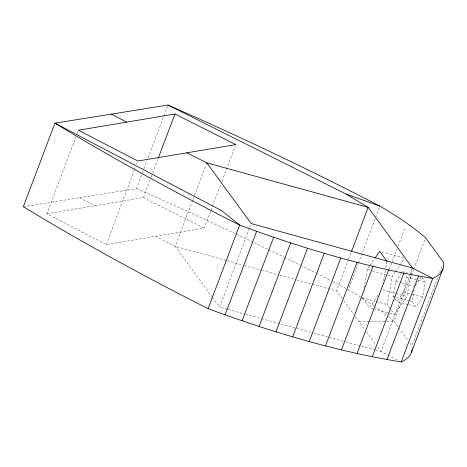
<?xml version="1.0" encoding="UTF-8"?>
<svg xmlns="http://www.w3.org/2000/svg" width="467" height="467" viewBox="0 0 467 467"><rect width="100%" height="100%" fill="white"/><g stroke="black" fill="none" stroke-linecap="round" stroke-linejoin="round"><path stroke-width="0.35" stroke-dasharray="2.33 1.75" d="M363.968 287.812L367.278 269.512L369.677 265.997M383.425 281.064L385.333 270.504M385.847 267.69L386.863 262.057M390.068 308.465L387.225 304.577L392.321 276.423L395.123 272.325M393.932 297.286L393.156 296.224L395.864 281.268L401.678 272.757M407.895 304.531L397.038 301.536L403.628 291.893L406.337 276.937L404.393 274.281M373.664 308.815L394.539 314.577L406.944 296.422L412.034 268.268M421.841 277.398L425.332 282.179L422.629 297.135L416.039 306.778L412.157 301.466L414.217 290.071M210.658 211.189L204.242 228.17L106.248 244.574L46.898 213.763L75.899 137.012M77.183 133.615L78.468 130.217M106.248 244.574L134.227 170.537M134.484 169.854L135.512 167.139M136.539 164.425L137.567 161.705M23.35 206.706L136.422 188.586L143.608 169.568M143.865 168.891L146.942 160.741M147.969 158.021L167.992 105.04M46.898 213.763L143.381 197.564L150.823 177.863M151.08 177.186L152.365 173.788M152.621 173.111L158.009 158.844M192.673 200.185L175.218 246.372L211.93 296.586M192.929 199.508L194.214 196.111M194.47 195.428L206.788 162.825M210.915 210.512L220.926 184.021M221.953 181.301L235.298 145.978M227.33 309.224L219.613 307.093L249.384 228.299M249.641 227.622L251.182 223.547M342.153 298.512L336.608 290.923L348.411 259.681M348.668 258.998L351.237 252.209M360.506 297.041A202.824 49.753 20.7 0 0 348.353 289.68L358.107 263.867M358.364 263.19L375.305 218.358M375.561 217.68L379.414 207.488M389.326 269.307L397.032 248.929M398.053 246.214L405.239 227.195M410.259 274.211L380.996 351.645L387.312 354.867M410.516 273.528L412.565 268.093M411.193 275.828L393.996 321.337L398.263 327.174M411.45 275.151L413.505 269.716M413.762 269.039L425.309 238.474M412.081 348.721A202.824 49.753 20.7 0 0 411.923 345.854L438.099 276.575M439.64 272.5L442.465 265.028M370.08 265.414L374.878 258.385M372.97 308.623L369.49 307.665L378.293 294.782M395.52 271.741L399.524 265.881M399.921 265.297L404.323 258.858M415.251 285.944L421.065 277.433M358.802 321.284L369.578 321.302M370.296 321.302L393.996 321.337A202.824 49.753 20.7 0 0 387.931 316.287M381.767 251.935L404.031 258.076M402.449 271.625L407.878 273.119M406.337 276.937L425.332 282.179M367.278 269.512L371.452 270.662M372.146 270.854L392.321 276.423M395.864 281.268L400.61 282.576M401.287 282.768L414.859 286.51M403.628 291.893L411.771 294.14M412.449 294.327L422.629 297.135M382.59 289.703L395.117 293.159M395.812 293.352L406.944 296.422M393.156 296.224L395.193 296.784M395.87 296.971L409.442 300.719M410.119 300.906L412.157 301.466M408.572 304.717L416.039 306.778M362.182 297.666L375.398 301.314M376.098 301.507L387.225 304.577M226.442 260.516L175.218 246.372L155.534 236.325M227.143 260.709L243.984 265.355M244.685 265.548L261.526 270.2M262.226 270.393L276.966 274.462M279.768 275.232L295.909 279.692M296.609 279.885L336.608 290.923M228.03 309.417L244.871 314.069M245.572 314.262L296.096 328.208M296.796 328.4L312.937 332.854M313.637 333.047L345.212 341.762M345.913 341.961L360.647 346.024M361.353 346.222L375.386 350.092M376.087 350.285L380.996 351.645L376.303 345.218M143.381 197.564L204.242 228.17M79.524 197.704L95.116 205.667M387.943 355.189L398.672 360.67M395.1 298.88L397.038 301.536M391.288 310.135L394.539 314.577M398.69 327.758L408.082 340.601M409.787 342.936L411.923 345.854M362.59 298.22L369.49 307.665M343.864 300.847L353.677 314.279M355.387 316.614L364.78 329.457M366.484 331.792L375.877 344.634M212.357 297.17L219.613 307.093M136.422 188.586A1041.06 255.379 20.7 0 1 235.368 233.693M236.028 234.002A1041.06 255.379 20.7 0 1 268.04 249.355M268.688 249.67A1041.06 255.379 20.7 0 1 284.164 257.241M284.806 257.556A1041.06 255.379 20.7 0 1 300.141 265.151M300.777 265.466A1041.06 255.379 20.7 0 1 315.961 273.09M316.591 273.411A1041.06 255.379 20.7 0 1 331.004 280.737M332.918 281.718A1041.06 255.379 20.7 0 1 348.353 289.68M361.727 297.812A202.824 49.753 20.7 0 1 373.863 305.844M374.406 306.224A202.824 49.753 20.7 0 1 386.857 315.429"/><path stroke-width="0.7" d="M158.266 158.167L174.95 114.018L235.812 144.624L137.823 161.027L78.468 130.217L174.95 114.018M208.089 308.652L239.659 225.106L221.813 210.775L54.919 123.16L23.35 206.706A998.183 244.86 20.7 0 0 208.089 308.652C270.784 331.798 335.154 351.166 401.2 361.96A202.824 49.753 20.7 0 0 411.993 349.812M225.082 314.857L256.652 231.311C313.982 251.596 372.672 268.636 432.769 278.414A202.824 49.753 20.7 0 0 443.492 262.308L425.565 237.791A202.824 49.753 20.7 0 0 379.928 206.128A1041.06 255.379 20.7 0 0 167.992 105.04L54.919 123.16A998.183 244.86 20.7 0 0 239.659 225.106L256.652 231.311M242.093 320.8L273.668 237.248M259.068 326.456L290.637 242.91M275.95 331.815L307.519 248.263M292.681 336.853L324.256 253.307M309.212 341.552L340.782 258.006M351.493 251.526L368.177 207.377L345.919 193.986L167.992 105.04M325.487 345.907L357.057 262.361M341.453 349.894L373.022 266.348M357.057 353.507L388.626 269.955M372.246 356.724L403.821 273.177M386.98 359.549L418.549 275.997M401.2 361.96L432.769 278.414L412.565 268.093L251.182 223.547L206.788 162.825L186.818 152.826M411.398 352.41L442.967 268.858M375.281 257.802L379.683 251.357L386.991 261.357M206.788 162.825L368.177 207.377L412.565 268.093M345.919 193.986L379.928 206.128M111.455 114.1L126.709 122.115"/></g></svg>
